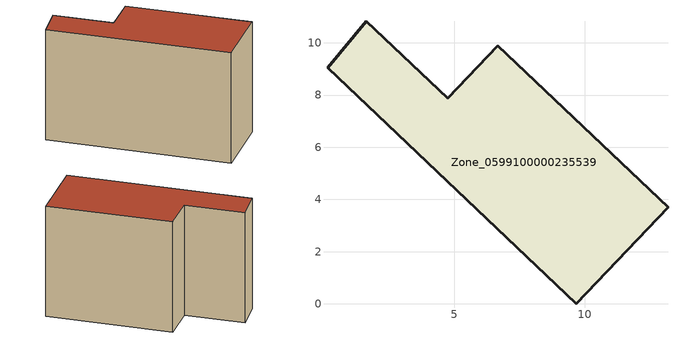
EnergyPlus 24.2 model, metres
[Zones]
Zone_0599100000235539
 floor ground (C_G): 0.15,9.04 1.63,10.83 4.75,7.87 6.67,9.89 13.2,3.7 9.68,0 z2.6
 wall outside (C_F): 13.2,3.7 6.67,9.89 4.75,7.87 1.63,10.83 0.15,9.04 9.68,0 13.2,3.7 z2.6:10.87
 roof outside (C_R): 1.63,10.83 0.15,9.04 9.68,0 13.2,3.7 6.67,9.89 4.75,7.87 z10.87
[BUILDING]
Pand.0599100000235539: North Axis=0; Terrain=City; Loads Convergence Tolerance Value=0.04; Temperature Convergence Tolerance Value=0.4; Solar Distribution=FullExterior; Maximum Number of Warmup Days=25; Minimum Number of Warmup Days=1
[Site:Location]
Rotterdam.The.Hague.AP_ZH_NLD Design_Conditions: Latitude=51.96; Longitude=4.45; Time Zone=1; Elevation=-4.5
[SITE:GROUNDTEMPERATURE:BUILDINGSURFACE]
18, 18, 18, 18, 18, 18, 18, 18, 18, 18, 18, 18
[MATERIAL] Thermal Absorptance=0.9; Solar Absorptance=0.7; Visible Absorptance=0.7
Name | Roughness | Thickness | Conductivity | Density | Specific Heat
G.TI.1975-1991 | MediumSmooth | 0.15 | 0.288461 | 540 | 1210
F.TI.1975-1991 | Rough | 0.3 | 0.230769 | 1920 | 840
R.TI.1975-1991 | MediumRough | 0.2 | 0.153846 | 1500 | 1000
[CONSTRUCTION]
C_G: G.TI.1975-1991
C_F: F.TI.1975-1991
C_R: R.TI.1975-1991
[ZONE]
Zone_0599100000235539: Type=1; Multiplier=1; Ceiling Height=Autocalculate; Volume=Autocalculate; Floor Area=autocalculate; Part of Total Floor Area=Yes
[ZONEINFILTRATION:DESIGNFLOWRATE]
Infil_Zone_0599100000235539: Zone or ZoneList or Space or SpaceList=Zone_0599100000235539; Schedule=AlwaysOn; Design Flow Rate Calculation Method=Flow/Area; Flow Rate per Floor Area=0.003; Constant Term Coefficient=1; Temperature Term Coefficient=0; Velocity Term Coefficient=0; Velocity Squared Term Coefficient=0
[HVACTEMPLATE:ZONE:IDEALLOADSAIRSYSTEM]
Zone_0599100000235539: Maximum Heating Supply Air Temperature=50; Minimum Cooling Supply Air Temperature=13; Maximum Heating Supply Air Humidity Ratio=0.0156; Minimum Cooling Supply Air Humidity Ratio=0.0077; Heating Limit=NoLimit; Cooling Limit=NoLimit; Dehumidification Control Type=ConstantSensibleHeatRatio; Cooling Sensible Heat Ratio=0.7; Dehumidification Setpoint=60; Humidification Control Type=None; Humidification Setpoint=30; Outdoor Air Method=None; Outdoor Air Flow Rate per Person=0.00944; Outdoor Air Flow Rate per Zone Floor Area=0; Outdoor Air Flow Rate per Zone=0; Demand Controlled Ventilation Type=None; Outdoor Air Economizer Type=NoEconomizer; Heat Recovery Type=None; Sensible Heat Recovery Effectiveness=0.7; Latent Heat Recovery Effectiveness=0.65
[ZONECONTROL:THERMOSTAT]
ThermostatControl_Zone_0599100000235539: Zone or ZoneList=Zone_0599100000235539; Control Type Schedule=DualSetpointControlType; Control 1=Thermostat_Zone_0599100000235539; Temperature Difference Between Cutout And Setpoint=0
[THERMOSTATSETPOINT:DUALSETPOINT]
Thermostat_Zone_0599100000235539: Heating Setpoint Temperature Schedule=HeatingSetpoint_Zone_0599100000235539; Cooling Setpoint Temperature Schedule=CoolingSetpoint_Zone_0599100000235539
[SCHEDULE:COMPACT]
HeatingSetpoint_Zone_0599100000235539: Through: 12/31, For: AllDays, Until: 24:00, 21
CoolingSetpoint_Zone_0599100000235539: Through: 12/31, For: AllDays, Until: 24:00, 24
DualSetpointControlType: Through: 12/31, For: AllDays, Until: 24:00, 4
AlwaysOn: Through: 12/31, For: AllDays, Until: 24:00, 1
